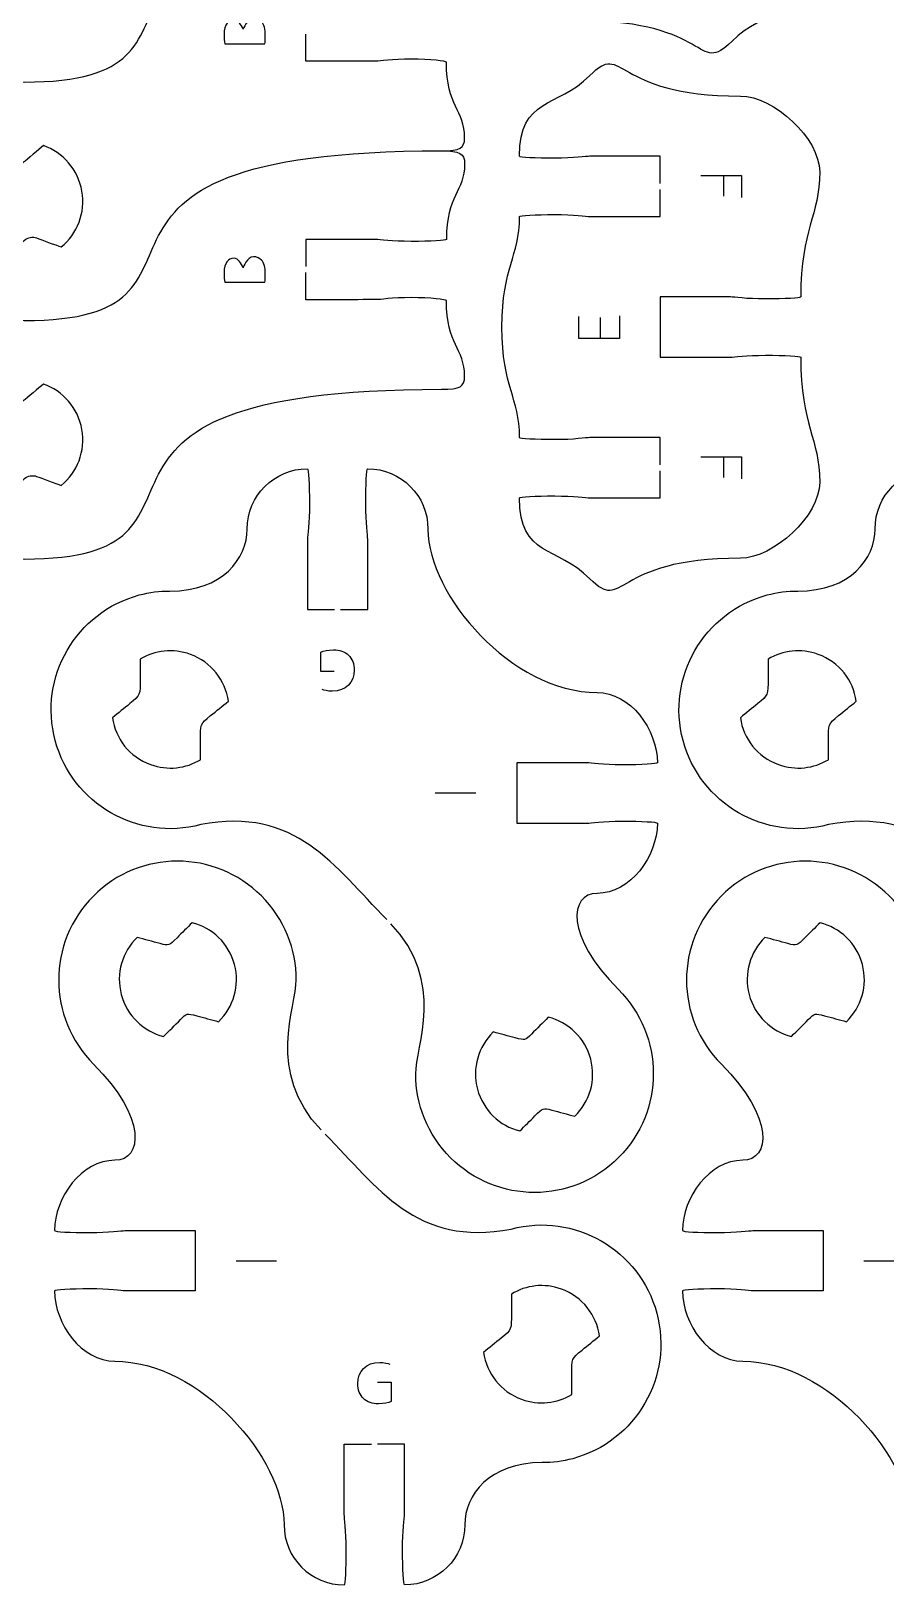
# Model space of a CAD drawing. Extents: x 0 to 300, y 0 to 300.
# Drawn here: x 74.9 to 117.5, y 137 to 214.4 of the extents above; entities that cross this region are included whole.
import ezdxf

# ---------------------------------------------------------------- set-up
doc = ezdxf.new("R2010")
doc.units = 0
doc.header["$MEASUREMENT"] = 0
doc.layers.add('DEFAULT', color=7, linetype='CONTINUOUS')

msp = doc.modelspace()

# ---------------------------------------------------------------- linework, layer by layer
at = {"layer": 'DEFAULT', "color": 250}
for points in [[(108.264, 207.163), (110.285, 207.163), (110.285, 206.075)], [(109.394, 207.163), (109.394, 206.138)], [(104.201, 200.187), (104.201, 199.05), (102.18, 199.05), (102.18, 200.142)], [(103.254, 200.097), (103.254, 199.05)], [(108.264, 193.161), (110.285, 193.161), (110.285, 192.073)], [(109.394, 193.161), (109.394, 192.136)], [(97.059, 176.433), (95.038, 176.433)], [(85.117, 153.157), (87.138, 153.157)], [(116.378, 153.157), (118.399, 153.157)]]:
    msp.add_lwpolyline(points, dxfattribs=at)
at = {"layer": 'DEFAULT', "color": 1}
for points, knots in [([(106.299, 219.219), (106.299, 218.767), (106.299, 218.316), (106.299, 217.864), (107.466, 217.864), (108.632, 217.864), (109.799, 217.864), (109.975, 217.864), (110.582, 217.963), (111.548, 217.963), (112.515, 217.963), (113.298, 217.921), (113.298, 217.864), (113.298, 214.915), (111.443, 215.487), (109.799, 213.843), (108.042, 212.086), (108.8, 214.866), (102.299, 214.866), (100.64, 214.866), (98.354, 216.982), (98.354, 218.64), (98.354, 220.866), (99.3, 221.424), (99.3, 224.867), (99.3, 224.92), (100.083, 224.966), (101.05, 224.966), (102.016, 224.966), (102.623, 224.867), (102.799, 224.867), (103.966, 224.867), (105.133, 224.867), (106.299, 224.867), (106.299, 225.866), (106.299, 226.866), (106.299, 227.866), (105.133, 227.866), (103.966, 227.866), (102.799, 227.866), (102.623, 227.866), (102.016, 227.767), (101.05, 227.767), (100.083, 227.767), (99.3, 227.809), (99.3, 227.866), (99.3, 231.309), (98.354, 231.866), (98.354, 234.092), (98.354, 235.75), (100.64, 237.867), (102.299, 237.867), (108.8, 237.867), (108.042, 240.647), (109.799, 238.89), (111.443, 237.246), (113.298, 237.821), (113.298, 234.868), (113.298, 234.812), (112.515, 234.769), (111.548, 234.769), (110.582, 234.769), (109.975, 234.868), (109.799, 234.868), (108.632, 234.868), (107.466, 234.868), (106.299, 234.868), (106.299, 234.419), (106.299, 233.97), (106.299, 233.521)], [0, 0, 0, 0, 3.84, 3.84, 3.84, 13.76, 13.76, 13.76, 14.76, 14.76, 14.76, 15.76, 15.76, 15.76, 16.76, 16.76, 16.76, 17.76, 17.76, 17.76, 18.76, 18.76, 18.76, 19.76, 19.76, 19.76, 20.76, 20.76, 20.76, 21.76, 21.76, 21.76, 31.68, 31.68, 31.68, 40.18, 40.18, 40.18, 50.1, 50.1, 50.1, 51.1, 51.1, 51.1, 52.1, 52.1, 52.1, 53.1, 53.1, 53.1, 54.1, 54.1, 54.1, 55.1, 55.1, 55.1, 56.1, 56.1, 56.1, 57.1, 57.1, 57.1, 58.1, 58.1, 58.1, 68.02, 68.02, 68.02, 71.84, 71.84, 71.84, 71.84]), ([(68.626, 217.585), (68.71, 214.389), (71.335, 211.814), (74.559, 211.814), (85.982, 211.817), (74.079, 220.263), (95.352, 220.263), (96.273, 220.263), (96.499, 220.386), (96.499, 220.908), (96.499, 222.302), (95.592, 222.464), (95.592, 224.672), (95.581, 224.732), (94.802, 224.82), (93.842, 224.824), (92.875, 224.82), (92.265, 224.722), (92.089, 224.722), (91.214, 224.722), (88.589, 224.718), (88.589, 224.718), (88.589, 225.17), (88.589, 225.621), (88.589, 226.073)], [0, 0, 0, 0, 1.02, 1.02, 1.02, 2.02, 2.02, 2.02, 3.02, 3.02, 3.02, 4.02, 4.02, 4.02, 5.02, 5.02, 5.02, 6.02, 6.02, 6.02, 7.02, 7.02, 7.02, 10.86, 10.86, 10.86, 10.86]), ([(68.626, 205.718), (68.71, 202.521), (71.335, 199.946), (74.559, 199.946), (85.982, 199.95), (74.079, 208.395), (95.352, 208.395), (96.273, 208.395), (96.499, 208.519), (96.499, 209.041), (96.499, 210.434), (95.592, 210.596), (95.592, 212.805), (95.581, 212.865), (94.802, 212.953), (93.842, 212.957), (92.875, 212.953), (92.265, 212.854), (92.089, 212.854), (91.214, 212.854), (88.589, 212.851), (88.589, 212.851), (88.589, 213.302), (88.589, 213.754), (88.589, 214.205)], [0, 0, 0, 0, 1.02, 1.02, 1.02, 2.02, 2.02, 2.02, 3.02, 3.02, 3.02, 4.02, 4.02, 4.02, 5.02, 5.02, 5.02, 6.02, 6.02, 6.02, 7.02, 7.02, 7.02, 10.86, 10.86, 10.86, 10.86]), ([(106.232, 206.768), (106.232, 207.219), (106.232, 207.671), (106.232, 208.123), (105.065, 208.123), (103.899, 208.123), (102.732, 208.123), (102.556, 208.123), (101.949, 208.024), (100.983, 208.024), (100.016, 208.024), (99.233, 208.066), (99.233, 208.123), (99.233, 211.072), (101.088, 210.5), (102.732, 212.144), (104.489, 213.901), (103.731, 211.121), (110.232, 211.121), (111.891, 211.121), (114.177, 209.005), (114.177, 207.346), (114.177, 205.12), (113.231, 204.563), (113.231, 201.12), (113.231, 201.067), (112.448, 201.021), (111.481, 201.021), (110.515, 201.021), (109.908, 201.12), (109.732, 201.12), (108.565, 201.12), (107.398, 201.12), (106.232, 201.12), (106.232, 200.12), (106.232, 199.121), (106.232, 198.121), (107.398, 198.121), (108.565, 198.121), (109.732, 198.121), (109.908, 198.121), (110.515, 198.22), (111.481, 198.22), (112.448, 198.22), (113.231, 198.178), (113.231, 198.121), (113.231, 194.678), (114.177, 194.121), (114.177, 191.895), (114.177, 190.237), (111.891, 188.12), (110.232, 188.12), (103.731, 188.12), (104.489, 185.34), (102.732, 187.097), (101.088, 188.741), (99.233, 188.166), (99.233, 191.119), (99.233, 191.175), (100.016, 191.217), (100.983, 191.217), (101.949, 191.217), (102.556, 191.119), (102.732, 191.119), (103.899, 191.119), (105.065, 191.119), (106.232, 191.119), (106.232, 191.568), (106.232, 192.017), (106.232, 192.466)], [0, 0, 0, 0, 3.84, 3.84, 3.84, 13.76, 13.76, 13.76, 14.76, 14.76, 14.76, 15.76, 15.76, 15.76, 16.76, 16.76, 16.76, 17.76, 17.76, 17.76, 18.76, 18.76, 18.76, 19.76, 19.76, 19.76, 20.76, 20.76, 20.76, 21.76, 21.76, 21.76, 31.68, 31.68, 31.68, 40.18, 40.18, 40.18, 50.1, 50.1, 50.1, 51.1, 51.1, 51.1, 52.1, 52.1, 52.1, 53.1, 53.1, 53.1, 54.1, 54.1, 54.1, 55.1, 55.1, 55.1, 56.1, 56.1, 56.1, 57.1, 57.1, 57.1, 58.1, 58.1, 58.1, 68.02, 68.02, 68.02, 71.84, 71.84, 71.84, 71.84]), ([(76.411, 203.61), (76.132, 203.712), (75.426, 203.97), (75.187, 204.058), (74.982, 204.132), (74.753, 204.089), (74.587, 203.952), (74.393, 203.786), (73.811, 203.299), (73.588, 203.112), (72.618, 203.447), (71.856, 204.287), (71.666, 205.374), (71.475, 206.453), (71.902, 207.504), (72.692, 208.153), (72.964, 208.055), (73.684, 207.797), (73.924, 207.705), (74.128, 207.635), (74.357, 207.674), (74.523, 207.811), (74.717, 207.977), (75.299, 208.464), (75.525, 208.654), (76.495, 208.312), (77.254, 207.473), (77.444, 206.393), (77.638, 205.31), (77.208, 204.259), (76.411, 203.61)], [1, 1, 1, 1, 2, 2, 2, 3, 3, 3, 4, 4, 4, 5, 5, 5, 6, 6, 6, 7, 7, 7, 8, 8, 8, 9, 9, 9, 10, 10, 10, 11, 11, 11, 11]), ([(95.348, 208.395), (96.269, 208.395), (96.495, 208.272), (96.495, 207.753), (96.495, 206.36), (95.588, 206.197), (95.588, 203.985), (95.588, 203.932), (94.809, 203.887), (93.842, 203.887), (92.868, 203.887), (92.265, 203.985), (92.089, 203.985), (90.922, 203.985), (89.756, 203.985), (88.589, 203.985), (88.589, 203.536), (88.589, 203.087), (88.589, 202.638)], [0, 0, 0, 0, 1, 1, 1, 2, 2, 2, 3, 3, 3, 4, 4, 4, 13.92, 13.92, 13.92, 17.74, 17.74, 17.74, 17.74]), ([(106.232, 192.766), (106.232, 193.218), (106.232, 193.669), (106.232, 194.121), (105.065, 194.121), (103.899, 194.121), (102.732, 194.121), (102.556, 194.121), (101.949, 194.019), (100.983, 194.019), (100.016, 194.019), (99.233, 194.064), (99.233, 194.121), (99.233, 196.167), (98.354, 196.58), (98.354, 199.621), (98.354, 202.662), (99.233, 203.074), (99.233, 205.12), (99.233, 205.177), (100.016, 205.223), (100.983, 205.223), (101.949, 205.223), (102.556, 205.12), (102.732, 205.12), (103.899, 205.12), (105.065, 205.12), (106.232, 205.12), (106.232, 205.57), (106.232, 206.019), (106.232, 206.468)], [0, 0, 0, 0, 3.84, 3.84, 3.84, 13.76, 13.76, 13.76, 14.76, 14.76, 14.76, 15.76, 15.76, 15.76, 16.76, 16.76, 16.76, 17.76, 17.76, 17.76, 18.76, 18.76, 18.76, 19.76, 19.76, 19.76, 29.68, 29.68, 29.68, 33.5, 33.5, 33.5, 33.5]), ([(68.626, 193.85), (68.71, 190.654), (71.335, 188.079), (74.559, 188.079), (85.982, 188.082), (74.079, 196.528), (95.352, 196.528), (96.273, 196.528), (96.499, 196.651), (96.499, 197.173), (96.499, 198.567), (95.592, 198.729), (95.592, 200.937), (95.581, 200.997), (94.802, 201.086), (93.842, 201.089), (92.875, 201.086), (92.265, 200.987), (92.089, 200.987), (91.214, 200.987), (88.589, 200.983), (88.589, 200.983), (88.589, 201.435), (88.589, 201.886), (88.589, 202.338)], [0, 0, 0, 0, 1.02, 1.02, 1.02, 2.02, 2.02, 2.02, 3.02, 3.02, 3.02, 4.02, 4.02, 4.02, 5.02, 5.02, 5.02, 6.02, 6.02, 6.02, 7.02, 7.02, 7.02, 10.86, 10.86, 10.86, 10.86]), ([(76.411, 191.742), (76.132, 191.845), (75.426, 192.102), (75.187, 192.19), (74.982, 192.264), (74.753, 192.222), (74.587, 192.084), (74.393, 191.919), (73.811, 191.432), (73.588, 191.245), (72.618, 191.58), (71.856, 192.42), (71.666, 193.506), (71.475, 194.586), (71.902, 195.637), (72.692, 196.286), (72.964, 196.187), (73.684, 195.93), (73.924, 195.838), (74.128, 195.767), (74.357, 195.806), (74.523, 195.944), (74.717, 196.11), (75.299, 196.596), (75.525, 196.787), (76.495, 196.445), (77.254, 195.605), (77.444, 194.526), (77.638, 193.443), (77.208, 192.391), (76.411, 191.742)], [1, 1, 1, 1, 2, 2, 2, 3, 3, 3, 4, 4, 4, 5, 5, 5, 6, 6, 6, 7, 7, 7, 8, 8, 8, 9, 9, 9, 10, 10, 10, 11, 11, 11, 11]), ([(92.618, 170.145), (90.011, 172.78), (88.106, 175.768), (83.358, 174.858), (80.211, 174.015), (76.962, 175.891), (76.115, 179.042), (75.265, 182.192), (77.145, 185.441), (80.296, 186.288), (80.807, 186.425), (81.315, 186.485), (81.823, 186.485), (84.451, 186.475), (85.672, 188.104), (85.672, 189.572), (85.672, 191.23), (87.013, 192.571), (88.674, 192.571), (88.727, 192.571), (88.773, 191.787), (88.773, 190.821), (88.773, 189.854), (88.674, 189.244), (88.674, 189.071), (88.674, 187.905), (88.674, 186.738), (88.674, 185.572), (89.123, 185.572), (89.573, 185.572), (90.022, 185.572)], [0, 0, 0, 0, 1, 1, 1, 2, 2, 2, 3, 3, 3, 4, 4, 4, 5, 5, 5, 6, 6, 6, 7, 7, 7, 8, 8, 8, 17.92, 17.92, 17.92, 21.74, 21.74, 21.74, 21.74]), ([(90.322, 185.572), (90.772, 185.572), (91.222, 185.572), (91.673, 185.572), (91.673, 186.738), (91.673, 187.905), (91.673, 189.071), (91.673, 189.244), (91.574, 189.854), (91.574, 190.821), (91.574, 191.787), (91.616, 192.571), (91.673, 192.571), (93.331, 192.571), (94.671, 191.227), (94.671, 189.568), (94.671, 186.291), (98.838, 181.437), (103.092, 181.437), (104.75, 181.437), (106.094, 179.595), (106.094, 177.934), (106.094, 177.881), (105.311, 177.835), (104.345, 177.835), (103.374, 177.835), (102.768, 177.934), (102.595, 177.934), (101.427, 177.934), (100.259, 177.934), (99.092, 177.934), (99.092, 176.934), (99.092, 175.935), (99.092, 174.935), (100.259, 174.935), (101.427, 174.935), (102.595, 174.935), (102.768, 174.935), (103.374, 175.034), (104.345, 175.034), (105.311, 175.034), (106.094, 174.992), (106.094, 174.935), (106.094, 173.277), (104.75, 171.436), (103.092, 171.436), (101.72, 171.436), (101.487, 169.323), (104.154, 166.652), (106.468, 164.345), (106.472, 160.598), (104.165, 158.284), (101.857, 155.973), (98.114, 155.97), (95.8, 158.277), (94.643, 159.431), (94.061, 160.941), (94.061, 162.458), (94.058, 163.784), (95.592, 167.047), (92.826, 169.929)], [0, 0, 0, 0, 3.83, 3.83, 3.83, 13.75, 13.75, 13.75, 14.75, 14.75, 14.75, 15.75, 15.75, 15.75, 16.75, 16.75, 16.75, 17.75, 17.75, 17.75, 18.75, 18.75, 18.75, 19.75, 19.75, 19.75, 20.75, 20.75, 20.75, 30.68, 30.68, 30.68, 39.18, 39.18, 39.18, 49.11, 49.11, 49.11, 50.11, 50.11, 50.11, 51.11, 51.11, 51.11, 52.11, 52.11, 52.11, 53.11, 53.11, 53.11, 54.11, 54.11, 54.11, 55.11, 55.11, 55.11, 56.11, 56.11, 56.11, 57.11, 57.11, 57.11, 57.11]), ([(123.878, 170.145), (121.271, 172.78), (119.366, 175.768), (114.617, 174.858), (111.471, 174.015), (108.222, 175.891), (107.375, 179.042), (106.525, 182.192), (108.405, 185.441), (111.555, 186.288), (112.067, 186.425), (112.575, 186.485), (113.083, 186.485), (115.711, 186.475), (116.932, 188.104), (116.932, 189.572), (116.932, 191.23), (118.272, 192.571), (119.934, 192.571), (119.987, 192.571), (120.033, 191.787), (120.033, 190.821), (120.033, 189.854), (119.934, 189.244), (119.934, 189.071), (119.934, 187.905), (119.934, 186.738), (119.934, 185.572), (120.384, 185.572), (120.835, 185.572), (121.285, 185.572)], [0, 0, 0, 0, 1, 1, 1, 2, 2, 2, 3, 3, 3, 4, 4, 4, 5, 5, 5, 6, 6, 6, 7, 7, 7, 8, 8, 8, 17.92, 17.92, 17.92, 21.75, 21.75, 21.75, 21.75]), ([(83.851, 180.283), (83.328, 179.859), (83.346, 179.873), (83.35, 179.023), (83.35, 178.713), (83.35, 178.402), (83.35, 178.092), (82.623, 177.654), (81.713, 177.538), (80.859, 177.849), (79.804, 178.23), (79.109, 179.15), (78.965, 180.18), (79.253, 180.414), (79.541, 180.648), (79.829, 180.882), (80.348, 181.306), (80.348, 181.306), (80.348, 182.156), (80.348, 182.469), (80.348, 182.782), (80.348, 183.094), (81.074, 183.528), (81.984, 183.645), (82.842, 183.334), (83.889, 182.957), (84.588, 182.032), (84.736, 180.999), (84.441, 180.76), (84.146, 180.521), (83.851, 180.283)], [3.228157, 3.228157, 3.228157, 3.228157, 4.228157, 4.228157, 4.228157, 6.868157, 6.868157, 6.868157, 7.868157, 7.868157, 7.868157, 8.868157, 8.868157, 8.868157, 12.024516, 12.024516, 12.024516, 13.024516, 13.024516, 13.024516, 15.684516, 15.684516, 15.684516, 16.684516, 16.684516, 16.684516, 17.684516, 17.684516, 17.684516, 20.912673, 20.912673, 20.912673, 20.912673]), ([(115.112, 180.283), (114.59, 179.859), (114.608, 179.873), (114.611, 179.023), (114.611, 178.713), (114.611, 178.402), (114.611, 178.092), (113.885, 177.654), (112.975, 177.538), (112.121, 177.849), (111.066, 178.23), (110.371, 179.15), (110.226, 180.18), (110.514, 180.414), (110.803, 180.648), (111.091, 180.882), (111.609, 181.306), (111.609, 181.306), (111.609, 182.156), (111.609, 182.469), (111.609, 182.782), (111.609, 183.094), (112.336, 183.528), (113.246, 183.645), (114.103, 183.334), (115.151, 182.957), (115.85, 182.032), (115.998, 180.999), (115.703, 180.76), (115.407, 180.521), (115.112, 180.283)], [3.228157, 3.228157, 3.228157, 3.228157, 4.228157, 4.228157, 4.228157, 6.868157, 6.868157, 6.868157, 7.868157, 7.868157, 7.868157, 8.868157, 8.868157, 8.868157, 12.024516, 12.024516, 12.024516, 13.024516, 13.024516, 13.024516, 15.684516, 15.684516, 15.684516, 16.684516, 16.684516, 16.684516, 17.684516, 17.684516, 17.684516, 20.912673, 20.912673, 20.912673, 20.912673]), ([(89.348, 159.663), (86.586, 162.546), (88.12, 165.805), (88.117, 167.132), (88.117, 168.649), (87.535, 170.159), (86.378, 171.312), (84.063, 173.619), (80.32, 173.616), (78.013, 171.305), (75.706, 168.991), (75.71, 165.244), (78.024, 162.937), (80.691, 160.267), (80.458, 158.154), (79.086, 158.154), (77.428, 158.154), (76.083, 156.312), (76.083, 154.654), (76.083, 154.598), (76.867, 154.555), (77.833, 154.555), (78.803, 154.555), (79.41, 154.654), (79.583, 154.654), (80.751, 154.654), (81.918, 154.654), (83.086, 154.654), (83.086, 153.655), (83.086, 152.655), (83.086, 151.655), (81.918, 151.655), (80.751, 151.655), (79.583, 151.655), (79.41, 151.655), (78.803, 151.754), (77.833, 151.754), (76.867, 151.754), (76.083, 151.708), (76.083, 151.655), (76.083, 149.994), (77.428, 148.152), (79.086, 148.152), (83.34, 148.152), (87.506, 143.298), (87.506, 140.021), (87.506, 138.363), (88.847, 137.019), (90.505, 137.019), (90.561, 137.019), (90.604, 137.802), (90.604, 138.768), (90.604, 139.735), (90.505, 140.345), (90.505, 140.518), (90.505, 141.685), (90.505, 142.851), (90.505, 144.018), (90.954, 144.018), (91.403, 144.018), (91.853, 144.018)], [0, 0, 0, 0, 1, 1, 1, 2, 2, 2, 3, 3, 3, 4, 4, 4, 5, 5, 5, 6, 6, 6, 7, 7, 7, 8, 8, 8, 17.93, 17.93, 17.93, 26.43, 26.43, 26.43, 36.36, 36.36, 36.36, 37.36, 37.36, 37.36, 38.36, 38.36, 38.36, 39.36, 39.36, 39.36, 40.36, 40.36, 40.36, 41.36, 41.36, 41.36, 42.36, 42.36, 42.36, 43.36, 43.36, 43.36, 53.28, 53.28, 53.28, 57.1, 57.1, 57.1, 57.1]), ([(120.611, 159.66), (117.845, 162.542), (119.38, 165.805), (119.376, 167.132), (119.376, 168.649), (118.794, 170.159), (117.637, 171.312), (115.323, 173.619), (111.58, 173.616), (109.273, 171.305), (106.966, 168.991), (106.969, 165.244), (109.283, 162.937), (111.95, 160.267), (111.718, 158.154), (110.345, 158.154), (108.687, 158.154), (107.343, 156.312), (107.343, 154.654), (107.343, 154.598), (108.126, 154.555), (109.093, 154.555), (110.063, 154.555), (110.67, 154.654), (110.843, 154.654), (112.01, 154.654), (113.178, 154.654), (114.346, 154.654), (114.346, 153.655), (114.346, 152.655), (114.346, 151.655), (113.178, 151.655), (112.01, 151.655), (110.843, 151.655), (110.67, 151.655), (110.063, 151.754), (109.093, 151.754), (108.126, 151.754), (107.343, 151.708), (107.343, 151.655), (107.343, 149.994), (108.687, 148.152), (110.345, 148.152), (114.6, 148.152), (118.766, 143.298), (118.766, 140.021), (118.766, 138.363), (120.107, 137.019), (121.765, 137.019), (121.821, 137.019), (121.863, 137.802), (121.863, 138.768), (121.863, 139.735), (121.765, 140.345), (121.765, 140.518), (121.765, 141.685), (121.765, 142.851), (121.765, 144.018), (122.215, 144.018), (122.665, 144.018), (123.116, 144.018)], [0, 0, 0, 0, 1, 1, 1, 2, 2, 2, 3, 3, 3, 4, 4, 4, 5, 5, 5, 6, 6, 6, 7, 7, 7, 8, 8, 8, 17.93, 17.93, 17.93, 26.43, 26.43, 26.43, 36.36, 36.36, 36.36, 37.36, 37.36, 37.36, 38.36, 38.36, 38.36, 39.36, 39.36, 39.36, 40.36, 40.36, 40.36, 41.36, 41.36, 41.36, 42.36, 42.36, 42.36, 43.36, 43.36, 43.36, 53.28, 53.28, 53.28, 57.11, 57.11, 57.11, 57.11]), ([(79.402, 166.399), (79.12, 167.458), (79.459, 168.537), (80.189, 169.246), (80.571, 169.144), (80.953, 169.042), (81.335, 168.939), (81.773, 168.819), (81.773, 168.819), (82.178, 169.229), (82.429, 169.478), (82.679, 169.727), (82.93, 169.977), (83.925, 169.73), (84.754, 168.957), (85.039, 167.899), (85.322, 166.84), (84.987, 165.768), (84.249, 165.052), (83.885, 165.149), (83.52, 165.247), (83.156, 165.345), (82.669, 165.475), (82.669, 165.475), (82.348, 165.154), (82.069, 164.875), (81.79, 164.597), (81.512, 164.318), (80.513, 164.569), (79.681, 165.338), (79.402, 166.399)], [1, 1, 1, 1, 2, 2, 2, 5.364432, 5.364432, 5.364432, 6.364432, 6.364432, 6.364432, 9.369644, 9.369644, 9.369644, 10.369644, 10.369644, 10.369644, 11.38451, 11.38451, 11.38451, 14.5937, 14.5937, 14.5937, 15.5937, 15.5937, 15.5937, 18.945386, 18.945386, 18.945386, 19.945386, 19.945386, 19.945386, 19.945386]), ([(110.664, 166.399), (110.382, 167.458), (110.721, 168.537), (111.451, 169.246), (111.833, 169.144), (112.215, 169.042), (112.597, 168.939), (113.034, 168.82), (113.034, 168.82), (113.44, 169.229), (113.691, 169.478), (113.941, 169.727), (114.192, 169.977), (115.186, 169.73), (116.015, 168.957), (116.301, 167.899), (116.583, 166.84), (116.248, 165.768), (115.511, 165.052), (115.146, 165.149), (114.782, 165.247), (114.417, 165.345), (113.931, 165.475), (113.931, 165.475), (113.61, 165.154), (113.331, 164.875), (113.052, 164.597), (112.773, 164.318), (111.775, 164.569), (110.943, 165.338), (110.664, 166.399)], [1, 1, 1, 1, 2, 2, 2, 5.364432, 5.364432, 5.364432, 6.364432, 6.364432, 6.364432, 9.369644, 9.369644, 9.369644, 10.369644, 10.369644, 10.369644, 11.383786, 11.383786, 11.383786, 14.592976, 14.592976, 14.592976, 15.592976, 15.592976, 15.592976, 18.945369, 18.945369, 18.945369, 19.945369, 19.945369, 19.945369, 19.945369]), ([(102.774, 163.191), (103.056, 162.132), (102.717, 161.053), (101.987, 160.344), (101.605, 160.446), (101.223, 160.548), (100.84, 160.651), (100.403, 160.771), (100.403, 160.771), (99.997, 160.361), (99.747, 160.112), (99.496, 159.863), (99.246, 159.613), (98.251, 159.86), (97.422, 160.633), (97.136, 161.691), (96.854, 162.75), (97.189, 163.822), (97.926, 164.538), (98.291, 164.441), (98.655, 164.343), (99.02, 164.245), (99.507, 164.115), (99.507, 164.115), (99.828, 164.436), (100.107, 164.715), (100.385, 164.993), (100.664, 165.272), (101.662, 165.022), (102.495, 164.252), (102.774, 163.191)], [1, 1, 1, 1, 2, 2, 2, 5.364432, 5.364432, 5.364432, 6.364432, 6.364432, 6.364432, 9.369644, 9.369644, 9.369644, 10.369644, 10.369644, 10.369644, 11.383786, 11.383786, 11.383786, 14.592976, 14.592976, 14.592976, 15.592976, 15.592976, 15.592976, 18.944662, 18.944662, 18.944662, 19.944662, 19.944662, 19.944662, 19.944662]), ([(89.56, 159.445), (92.167, 156.81), (94.072, 153.821), (98.82, 154.732), (101.967, 155.575), (105.216, 153.698), (106.063, 150.548), (106.913, 147.397), (105.032, 144.148), (101.882, 143.302), (101.371, 143.164), (100.863, 143.104), (100.355, 143.104), (97.726, 143.115), (96.506, 141.485), (96.506, 140.017), (96.506, 138.359), (95.165, 137.019), (93.504, 137.019), (93.451, 137.019), (93.405, 137.802), (93.405, 138.768), (93.405, 139.735), (93.504, 140.345), (93.504, 140.518), (93.504, 141.685), (93.504, 142.851), (93.504, 144.018), (93.053, 144.018), (92.603, 144.018), (92.153, 144.018)], [0, 0, 0, 0, 1, 1, 1, 2, 2, 2, 3, 3, 3, 4, 4, 4, 5, 5, 5, 6, 6, 6, 7, 7, 7, 8, 8, 8, 17.92, 17.92, 17.92, 21.75, 21.75, 21.75, 21.75]), ([(98.325, 149.307), (98.847, 149.731), (98.83, 149.717), (98.826, 150.567), (98.826, 150.877), (98.826, 151.188), (98.826, 151.498), (99.553, 151.936), (100.463, 152.052), (101.317, 151.742), (102.371, 151.361), (103.066, 150.44), (103.211, 149.41), (102.923, 149.176), (102.635, 148.942), (102.347, 148.708), (101.828, 148.284), (101.828, 148.284), (101.828, 147.434), (101.828, 147.121), (101.828, 146.808), (101.828, 146.496), (101.101, 146.062), (100.191, 145.945), (99.334, 146.256), (98.286, 146.633), (97.588, 147.558), (97.44, 148.591), (97.735, 148.83), (98.03, 149.069), (98.325, 149.307)], [3.228157, 3.228157, 3.228157, 3.228157, 4.228157, 4.228157, 4.228157, 6.868157, 6.868157, 6.868157, 7.868157, 7.868157, 7.868157, 8.868157, 8.868157, 8.868157, 12.024516, 12.024516, 12.024516, 13.024516, 13.024516, 13.024516, 15.684516, 15.684516, 15.684516, 16.684516, 16.684516, 16.684516, 17.684516, 17.684516, 17.684516, 20.912673, 20.912673, 20.912673, 20.912673])]:
    msp.add_open_spline(points, degree=3, knots=knots, dxfattribs=at)
at = {"layer": 'DEFAULT', "color": 250}
for points, knots in [([(84.562, 213.717), (84.538, 213.831), (84.52, 214.011), (84.52, 214.194), (84.52, 214.455), (84.565, 214.623), (84.667, 214.749), (84.745, 214.854), (84.864, 214.916), (85.024, 214.916), (85.218, 214.916), (85.389, 214.66), (85.467, 214.447), (85.467, 214.447), (85.68, 214.992), (85.98, 214.992), (86.154, 214.992), (86.286, 214.923), (86.385, 214.82), (86.514, 214.68), (86.574, 214.452), (86.574, 214.122), (86.574, 213.942), (86.562, 213.804), (86.55, 213.717), (85.887, 213.717), (85.224, 213.717), (84.562, 213.717)], [5.635, 5.635, 5.635, 5.635, 6.635, 6.635, 6.635, 7.635, 7.635, 7.635, 8.635, 8.635, 8.635, 9.635, 9.635, 9.635, 10.635, 10.635, 10.635, 11.635, 11.635, 11.635, 12.635, 12.635, 12.635, 13.635, 13.635, 13.635, 19.27, 19.27, 19.27, 19.27]), ([(84.562, 201.85), (84.538, 201.964), (84.52, 202.144), (84.52, 202.326), (84.52, 202.588), (84.565, 202.755), (84.667, 202.881), (84.745, 202.986), (84.864, 203.049), (85.024, 203.049), (85.218, 203.049), (85.389, 202.793), (85.467, 202.579), (85.467, 202.579), (85.68, 203.124), (85.98, 203.124), (86.154, 203.124), (86.286, 203.055), (86.385, 202.953), (86.514, 202.812), (86.574, 202.584), (86.574, 202.255), (86.574, 202.075), (86.562, 201.937), (86.55, 201.85), (85.887, 201.85), (85.224, 201.85), (84.562, 201.85)], [5.635, 5.635, 5.635, 5.635, 6.635, 6.635, 6.635, 7.635, 7.635, 7.635, 8.635, 8.635, 8.635, 9.635, 9.635, 9.635, 10.635, 10.635, 10.635, 11.635, 11.635, 11.635, 12.635, 12.635, 12.635, 13.635, 13.635, 13.635, 19.27, 19.27, 19.27, 19.27]), ([(90.01, 182.478), (89.788, 182.478), (89.566, 182.478), (89.344, 182.478), (89.344, 182.802), (89.344, 183.126), (89.344, 183.45), (89.461, 183.492), (89.692, 183.56), (89.965, 183.56), (90.27, 183.56), (90.522, 183.482), (90.72, 183.294), (90.894, 183.126), (91.002, 182.856), (91.002, 182.541), (90.999, 181.938), (90.585, 181.498), (89.908, 181.498), (89.674, 181.498), (89.491, 181.548), (89.404, 181.59)], [0, 0, 0, 0, 1.887, 1.887, 1.887, 4.641, 4.641, 4.641, 5.641, 5.641, 5.641, 6.641, 6.641, 6.641, 7.641, 7.641, 7.641, 8.641, 8.641, 8.641, 9.641, 9.641, 9.641, 9.641]), ([(92.166, 147.112), (92.388, 147.112), (92.61, 147.112), (92.832, 147.112), (92.832, 146.788), (92.832, 146.464), (92.832, 146.141), (92.715, 146.099), (92.484, 146.03), (92.211, 146.03), (91.905, 146.03), (91.654, 146.108), (91.456, 146.297), (91.282, 146.464), (91.174, 146.734), (91.174, 147.049), (91.177, 147.652), (91.59, 148.093), (92.268, 148.093), (92.502, 148.093), (92.685, 148.042), (92.772, 148)], [0, 0, 0, 0, 1.887, 1.887, 1.887, 4.641, 4.641, 4.641, 5.641, 5.641, 5.641, 6.641, 6.641, 6.641, 7.641, 7.641, 7.641, 8.641, 8.641, 8.641, 9.641, 9.641, 9.641, 9.641])]:
    msp.add_open_spline(points, degree=3, knots=knots, dxfattribs=at)

doc.saveas('drawing.dxf')
